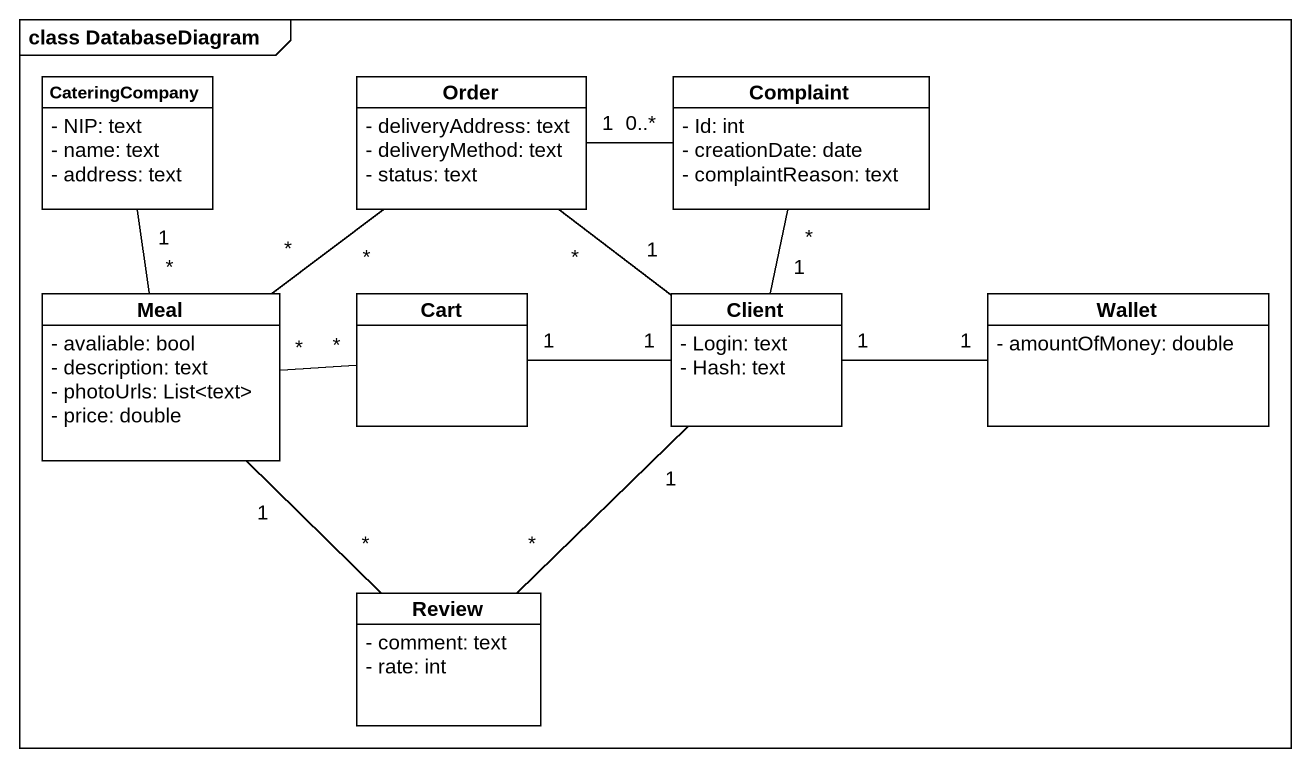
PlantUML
@startuml
mainframe class DatabaseDiagram
hide circle
hide empty members
skinparam classAttributeIconSize 0
class CateringCompany {
  - NIP: text
  - name: text
  - address: text
}
class Order {
  - deliveryAddress: text
  - deliveryMethod: text
  - status: text
}
class Complaint {
  - Id: int
  - creationDate: date
  - complaintReason: text
}
class Meal {
  - avaliable: bool
  - description: text
  - photoUrls: List<text>
  - price: double
}
class Cart
class Client {
  - Login: text
  - Hash: text
}
class Wallet {
  - amountOfMoney: double
}
class Review {
  - comment: text
  - rate: int
}
CateringCompany "1" -- "*" Meal
Order "*" -- "*" Meal
Complaint "0..*" -left- "1" Order
Cart "*" -left- "*" Meal
Client "1" -up- "*" Order
Client "1" -up- "*" Complaint
Client "1" -left- "1" Cart
Client "1" -- "*" Review
Wallet "1" -left- "1" Client
Review "*" -up- "1" Meal
@enduml
